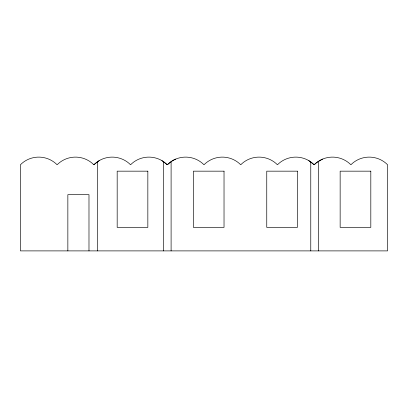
<?xml version="1.0" encoding="UTF-8"?>
<svg xmlns="http://www.w3.org/2000/svg" width="408" height="408" viewBox="0 0 408 408"><rect width="100%" height="100%" fill="white"/><g stroke="black" fill="none" stroke-linecap="round" stroke-linejoin="round"><path stroke-width="0.61" d="M93.84 164.776A25.821 25.821 0 0 1 130.56 164.776A25.821 25.821 0 0 1 167.28 164.776A25.821 25.821 0 0 1 204 164.776A25.821 25.821 0 0 1 240.72 164.776A25.821 25.821 0 0 1 277.44 164.776A25.821 25.821 0 0 1 314.16 164.776A25.821 25.821 0 0 1 350.88 164.776A25.821 25.821 0 0 1 387.6 164.776L387.6 250.889L20.4 250.889L20.4 164.776A25.821 25.821 0 0 1 57.12 164.776A25.821 25.821 0 0 1 93.84 164.776L99.205 160.619M175.69 159.105L172.645 160.619L167.28 164.776L161.915 160.619M322.57 159.105L316.705 162.522L314.16 164.776L308.795 160.619M318.373 161.4L318.373 250.889M310.769 161.951L310.769 250.889M171.1 161.66L171.1 250.889M163.639 161.782L163.639 250.889M97.497 161.772L97.497 250.889M88.985 250.889L88.985 194.672L67.85 194.672L67.85 250.889M147.839 171.166L117.178 171.166L117.178 227.378L147.839 227.378L147.839 171.166M224.028 171.166L193.367 171.166L193.367 227.378L224.028 227.378L224.028 171.166M297.422 171.166L266.755 171.166L266.755 227.378L297.422 227.378L297.422 171.166M370.811 171.166L340.15 171.166L340.15 227.378L370.811 227.378L370.811 171.166"/></g></svg>
